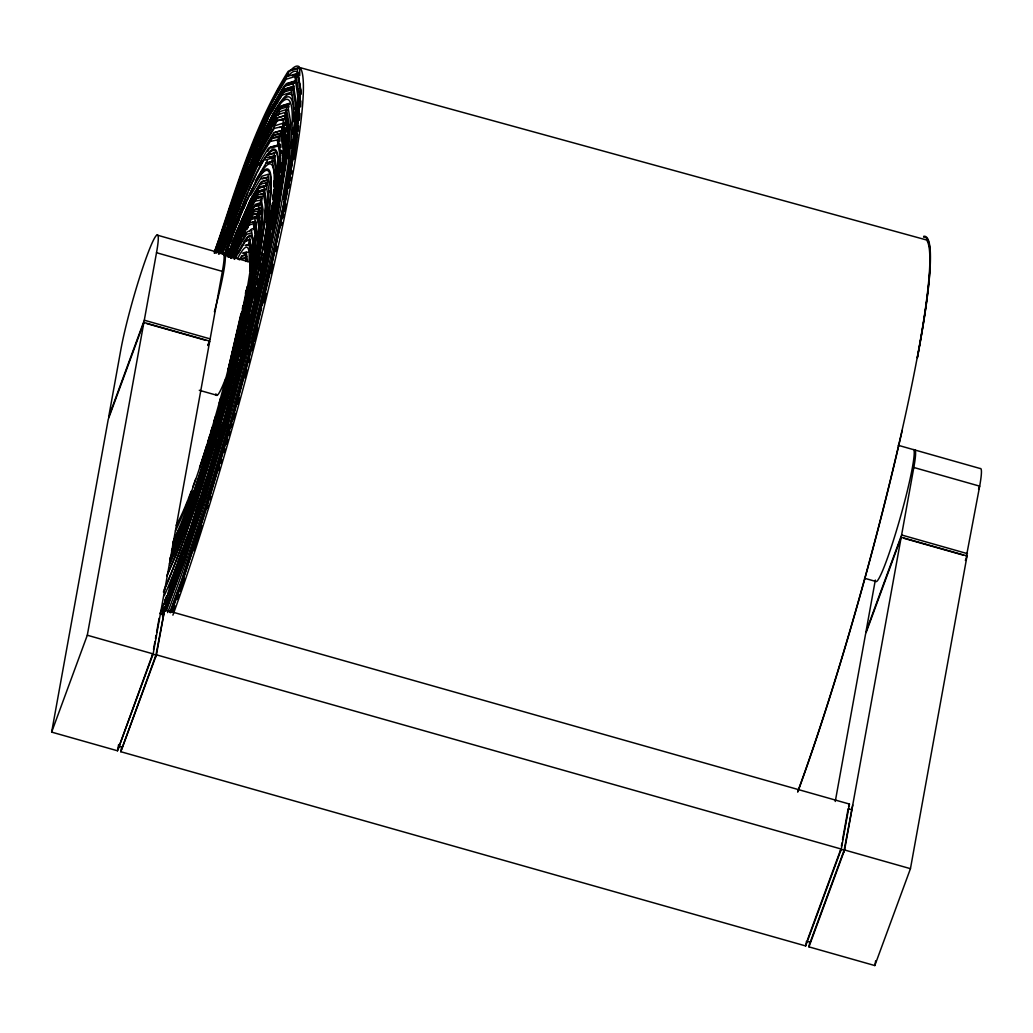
<?xml version="1.0" encoding="UTF-8"?>
<svg xmlns="http://www.w3.org/2000/svg" width="1033" height="1033" viewBox="0 0 1033 1033"><rect width="100%" height="100%" fill="white"/><g stroke="black" fill="none" stroke-linecap="round" stroke-linejoin="round"><path stroke-width="1.5" d="M299.673 86.759L299.699 83.324M299.725 75.667L299.764 69.56M249.934 263.544L250.438 257.359M249.766 266.979L251.316 247.597L249.741 238.3M252.491 243.814L249.663 271.292M255.241 234.995C250.696 295.296 233.535 353.803 218.299 412.064C204.908 457.296 191.828 502.877 172.537 546.018M253.963 255.693L254.609 247.675M254.996 242.858L255.513 236.441M254.208 256.21L254.686 250.193M255.293 242.69L255.655 238.184M254.97 254.015L256.804 229.946L255.035 219.538M258.431 242.135L258.805 237.409M259.386 236.363L259.748 231.818M259.528 241.709L259.787 238.636M260.523 229.429L260.768 226.369M265.688 203.656C262.369 256.894 248.501 308.725 236.273 360.427M264.732 225.168L264.977 222.056M265.726 212.746L265.972 209.647M265.946 222.25L268.038 196.089L265.92 183.551L267.237 183.913M266.798 217.679L268.954 190.873M272.789 199.627L273.177 194.863M273.81 186.908L274.326 180.543M277.954 161.871C273.835 227.725 256.507 291.822 241.386 355.778M279.917 155.57C273.138 245.712 247.481 333.155 224.716 420.237M277.8 186.715L278.432 178.903M278.678 175.778L279.439 166.39M279.685 163.266L280.188 157.016M278.058 187.193L280.705 153.052L278.122 137.815M278.084 188.006L278.329 184.894M279.078 175.558L279.452 170.897M280.085 163.124L280.459 158.449L277.361 140.488L278.019 140.669M279.465 185.178L280.24 175.649M280.485 172.472L281.26 162.943M281.363 179.703L283.985 147.112L281.325 131.475M282.022 179.884L285.276 140.63L282.564 124.593L283.881 124.954M284.863 167.462L287.626 133.063L284.824 116.548L286.154 116.91M287.884 158.72L290.764 122.992L287.845 105.857L289.175 106.218M291.177 147.822L291.784 140.191M292.274 134.058L292.765 127.924M293.256 121.791L293.746 115.657A310.262 29.531 -74.6 0 0 229.132 222.005M292.778 144.581L295.812 106.722L292.739 88.554L294.056 88.915M298.266 96.521C293.036 180.22 271.085 261.711 251.884 343.008M295.903 130.726L293.359 149.553M296.29 126.039L297.039 116.677M297.284 113.553L298.033 104.191M300.603 89.006C295.244 174.809 272.738 258.353 253.046 341.691C228.964 432.904 203.449 523.925 170.936 612.53M297.284 131.527L300.487 91.692L297.246 72.581M298.292 99.891L295.076 77.733L295.735 77.914M274.855 223.451L275.359 220.313M275.876 217.175L276.379 214.038M276.896 210.913L277.399 207.775M277.916 204.637L278.419 201.5M278.936 198.362L279.439 195.224M279.956 192.099L280.459 188.962M280.976 185.824L281.48 182.686M281.983 179.548L282.5 176.411M245.441 293.566L245.944 290.428M247.197 286.477L238.713 328.442L228.448 370.395M248.901 287.6L249.392 284.579M249.883 281.544L253.589 258.818M255.061 251.639L249.934 283.145L231.534 364.714M249.921 285.031L254.467 257.114M251.936 281.789L257.14 249.818L258.909 227.789L257.114 217.227L257.772 217.408M252.633 278.187L257.992 245.247L259.812 222.573L257.966 211.688L259.683 218.092M254.053 273.668L254.57 270.53M264.151 225.349C248.617 324.659 221.139 421.761 189.646 517.081M257.953 265.675L263.57 231.185L266.204 199.692L264.125 187.386M264.848 247.378L271.614 205.812M264.835 249.276L271.008 211.352M268.58 237.964L269.096 234.814M269.613 231.65L270.13 228.5M270.646 225.336L271.163 222.185M271.666 219.022L272.183 215.871M272.699 212.708L273.216 209.544M273.732 206.393L275.785 193.765M269.703 232.348L270.22 229.171M270.736 226.007L271.253 222.831M271.769 219.655L272.286 216.478M272.802 213.302L273.319 210.125M273.835 206.949L274.352 203.772M274.868 200.609L275.385 197.432M278.148 184.817C255.396 324.904 216.775 462.358 167.733 595.447M270.543 232.128L271.046 228.99M271.563 225.865L276.405 196.115M276.909 192.977L277.425 189.852M272.673 220.249L273.19 217.098M273.693 213.947L274.21 210.797M274.726 207.646L275.23 204.508M275.746 201.358L276.263 198.207M272.48 228.125L277.141 199.498M277.657 196.309L278.174 193.132M278.69 189.956L279.207 186.766M272.983 228.745L280.602 181.885L283.197 149.63L280.576 134.148M273.655 227.028L281.841 176.23L284.501 143.148L281.802 127.266L282.461 127.446M274.584 223.774L282.603 174.048M274.83 224.058L275.346 220.894M275.863 217.743L276.366 214.593M281.002 186.198L281.505 183.035M284.617 169.025L276.728 217.434L263.777 279.543M283.83 199.55L293.243 141.134L296.329 102.783L293.204 84.383M288.749 177.87L285.198 198.297M289.253 174.719L289.769 171.581M290.286 168.431L290.789 165.28M291.306 162.129L291.822 158.992M292.339 155.841L292.843 152.69M287.29 188.019L287.807 184.855M288.323 181.692L288.84 178.528M289.356 175.378L289.86 172.214M290.376 169.05L290.893 165.9M291.409 162.736L291.926 159.573M292.442 156.409L292.959 153.258M293.462 150.095L293.979 146.931M294.495 143.768L295.012 140.617M288.13 187.786L297.026 133.089M51.65 732.113L108.245 419.346L143.884 322.464L209.738 341.135L153.142 653.902L117.504 750.784L51.65 732.113L87.301 635.23L143.884 322.464M156.512 252.711A68.707 5.927 -74.2 0 0 146.828 256.158A68.707 5.927 -74.2 0 0 120.861 349.593L108.646 417.1L144.297 320.217L156.512 252.711L222.366 271.395L210.151 338.889L207.917 344.945M117.504 750.784L118.627 744.573M118.395 748.37L152.664 654.07L155.957 655.012L121.687 749.299M162.375 615.836L164.583 609.832L849.449 804.061L841.301 849.061L805.663 945.944L120.796 751.714L121.636 747.066M152.251 656.329L152.664 654.07M153.504 649.408L154.924 641.609M155.479 638.497L156.048 635.385M156.616 632.261L159.147 618.25M155.544 657.259L164.182 612.091M120.796 751.714L156.435 654.832L164.583 609.832M805.663 945.944L806.515 941.192M835.258 801.492L865.551 634.12L901.189 537.237L967.043 555.909L910.447 868.676L874.809 965.558L808.955 946.874L809.807 942.135M875.325 580.068L865.951 631.873L901.602 534.978L913.818 467.484A68.707 5.927 -74.2 0 0 914.347 449.846L980.201 468.53A68.707 5.927 -74.2 0 1 979.671 486.156L966.333 556.684M840.41 851.489L840.823 849.229L844.116 850.172L810.246 942.212L806.954 941.27M841.391 846.117L841.947 843.005M842.515 839.894L848.145 808.736L851.437 809.665M843.703 852.419L852.741 804.991M808.955 946.874L844.594 849.991L901.189 537.237M874.809 965.558L875.661 960.793M290.919 147.435L291.926 142.141M288.93 157.817L289.421 155.363M271.485 238.352L273.99 226.175M240.921 314.032L227.983 369.995M241.696 311.85L228.37 369.556M242.329 308.815L242.962 305.768M238.546 330.289L239.178 327.254M241.722 315.078L242.355 312.043M249.599 286.58C235.395 357.844 216.078 428.049 192.939 496.925M243.646 321.547C249.469 283.546 264.125 244.898 258.818 206.148M244.744 319.326L245.402 316.175M250.012 294.121L251.652 286.244M255.151 295.722L256.765 287.975M257.411 284.876L258.702 278.69M260.316 270.943L261.93 263.208M262.576 260.109L263.867 253.924M256.016 295.167L267.224 241.399L274.274 198.142L276.663 168.353L274.236 154.072M257.127 292.933L258.754 285.082M259.412 281.944L260.729 275.656M262.356 267.805L266.953 245.828M259.812 283.868L256.261 299.454M260.471 280.731L262.756 269.755M263.415 266.617L267.999 244.666M269.626 236.828L270.284 233.69M262.408 272.247L264.048 264.358M265.688 256.481L267.005 250.18M269.639 237.564L270.297 234.414M259.812 287.264L261.091 281.144M263.764 267.599L264.603 264.345M265.236 261.297L266.191 256.726M268.967 242.561L269.626 239.424M260.329 287.084L261.646 280.782M263.286 272.919L263.944 269.768M260.832 286.98L269.716 245.221M261.556 284.01L275.049 219.822L283.068 170.574L285.792 136.666L283.029 120.396M274.701 222.573L261.388 285.857L245.389 352.201M262.266 283.171L264.887 270.607M266.527 262.756L271.124 240.754M271.782 237.616L273.099 231.327M262.214 284.191L262.873 281.041M265.494 268.477L266.152 265.326M266.811 262.188L269.096 251.187M272.712 233.897L274.352 226.033M271.498 264.022L273.125 256.197M274.765 248.372L278.355 231.16M280.963 218.634L284.553 201.422M273.745 254.041L274.391 250.89M276.031 243.039L277.348 236.751M279.969 224.187L280.627 221.036M281.273 217.898L282.59 211.61M287.548 190.911L270.62 270.607M273.706 228.5L274.274 225.969M249.276 321.315L250.386 316.705M229.352 368.445L239.269 327.319L246.874 290.841L251.652 261.504L253.279 241.296L251.639 231.599M241.774 322.309L231.121 366.457L205.399 457.554M244.537 316.731L233.084 364.236L219.732 413.884M232.954 365.308L244.085 319.132M241.012 354.965L242.096 350.471M243.904 342.982L245.363 336.978M243.039 347.165L244.137 342.646M242.548 353.351L246.28 337.856M247.029 334.757L254.505 303.779M255.254 300.68L256.752 294.482M243.53 352.24L247.274 336.706M248.023 333.607L252.517 314.975M253.266 311.876L255.513 302.566M243.723 352.008L245.234 345.758M247.119 337.959L249.379 328.597M250.128 325.472L252.388 316.111M255.396 303.625L257.656 294.263M247.339 338.747L251.071 323.303M254.673 308.957L258.896 290.88M248.114 337.907L250.348 328.675M255.177 308.66L256.662 302.501M257.398 299.428L258.883 293.269M244.989 352.64L262.279 281.041M261.736 284.437C236.195 393.315 206.2 501.392 166.429 606.009M245.777 351.749L263.673 278.251L276.754 215.535L284.966 165.099L287.755 130.352L284.927 113.695L286.244 114.056M246.887 349.58L264.228 277.141L277.425 213.831L285.728 162.904L288.543 127.834L285.689 111.009M253.472 338.747L230.449 424.834M254.221 335.635L258.728 316.95M259.477 313.838L261.736 304.49M262.485 301.378L265.868 287.368M266.617 284.256L271.124 265.571M253.292 340.064L255.564 330.689M256.313 327.564L259.709 313.49M261.594 305.678L262.718 300.99M264.603 293.165L266.876 283.791M268.761 275.966L271.02 266.591M261.594 308.015L253.317 342.31L230.54 427.016L206.548 508.055M262.343 304.903L269.871 273.719M262.782 272.299L263.363 270.039M265.378 262.137L265.959 259.89M267.121 255.371L267.986 251.987M270.581 241.838L271.188 239.514M218.97 412.244L230.992 367.516M232.825 366.379L206.716 458.872L191.066 506.131M224.406 399.719L225.659 395.058M228.59 384.16L229.843 379.498M235.898 361.989C218.622 427.869 199.718 493.477 174.964 556.994M227.415 405.788L228.667 401.166M231.573 390.358L232.812 385.735M233.639 382.649L234.891 378.013M235.718 374.927L236.97 370.305M237.797 367.219L239.036 362.583M233.716 383.385L234.943 378.827M224.2 419.592L241.709 354.487M225.181 418.107L227.66 408.848M228.5 405.775L231.805 393.431M232.645 390.358L242.174 354.9M225.271 420.289L232.761 392.45M233.587 389.364L236.919 376.993M237.745 373.894L241.076 361.524M241.903 358.425L243.155 353.79M225.375 420.418L228.719 407.983M229.558 404.871L232.903 392.437M233.742 389.325L237.086 376.89M237.913 373.778L241.257 361.343M225.93 420.47L227.893 412.658M230.088 405.013L232.038 397.266M240.069 367.89L241.967 360.349M233.251 394.761L234.904 388.615M237.797 377.871L239.449 371.725M245.634 350.058L226.24 422.187L205.425 492.496M246.616 348.96C223.399 437.476 198.026 525.603 165.319 611.149M247.003 348.508L226.95 423.091L205.425 495.801L183.887 561.668M206.058 455.85L210.061 442.318M210.952 439.309L213.172 431.794M214.063 428.785L215.406 424.279M217.188 418.262L218.518 413.755M205.399 462.28L219.977 413.549M205.399 464.166C224.781 400.636 241.89 336.358 254.686 271.163C257.372 247.959 265.365 224.161 260.342 200.789M205.412 483.057L224.355 419.127M205.412 485.42L224.768 419.643M206.535 483.586L223.58 426.487M209.002 477.156L210.37 472.546M217.188 449.523L218.557 444.913M219.461 441.84L221.282 435.694M212.217 466.787L213.134 463.701M219.538 442.085L221.359 435.913M212.63 466.813L213.534 463.752M219.887 442.305L221.708 436.184M223.063 431.587L223.967 428.527M206.083 490.313L226.537 421.257M208.989 482.437L186.921 551.131M209.88 479.402L212.127 471.823M213.03 468.788L225.607 426.319M229.481 426.319L205.438 507.526L181.382 581.101L169.903 612.311M206.548 505.718L211.068 490.455M211.972 487.408L230.036 426.371M214.167 253.02C235.369 191.312 253.111 126.982 288.13 71.367L297.711 68.41L299.686 68.953M214.709 253.279C235.33 193.248 252.698 130.713 286.787 76.636L296.213 73.73L297.53 74.105L292.145 75.758M215.122 252.943L230.475 206.29M216.104 252.284C235.563 195.676 252.22 136.821 284.424 85.868L294.237 83.234L285.095 86.049M216.814 251.858L229.675 212.501M216.594 253.137L229.571 213.276M226.459 224.071L229.933 213.431M218.544 254.208L226.911 228.642M219.254 252.233L228.642 223.515M219.719 253.924C235.511 208.821 249.366 162.065 275.32 121.545L284.411 118.666M221.152 253.162L227.815 232.128M221.372 253.447C236.467 210.848 249.624 166.623 274.287 128.363L283.494 126.297L279.556 127.511M221.94 253.279C236.518 212.979 249.069 171.039 273.241 135.181L281.609 132.999L273.913 135.362M222.198 253.459L242.768 196.696L258.302 161.083L270.233 141.456L279.052 139.507M222.289 254.247C237.061 212.798 249.883 169.761 273.926 132.534L282.371 130.313L274.584 132.715M206.058 455.385L192.073 498.306L179.665 532.047M169.464 563.682L176.927 546.599L190.666 509.256L206.213 462.28M204.766 467.665L206.226 463.184M206.071 480.874L186.624 540.556L169.102 588.164M187.877 538.451L206.071 482.76M206.071 483.237L186.108 544.468L168.121 593.368M186.87 543.862L206.071 485.123M189.594 537.263L196.941 514.796M187.528 544.042L196.399 516.939M187.735 544.856L196.735 517.326M185.759 552.461L206.742 488.131M184.597 556.193L206.742 489.087M184.959 558.724L206.083 494.097M206.096 507.242L182.04 581.282L170.561 612.492M206.096 509.579L181.64 584.394L171.633 611.588M199.692 480.41L177.702 542.441L170.058 559.976M245.944 165.848L247.52 161.316M200.157 479.105L201.964 473.876M229.416 209.208L253.369 144.078M214.774 250.916L225.84 220.804M230.127 211.778L253.718 147.977M228.409 216.982L249.986 158.346L269.729 113.617L284.075 90L293.772 87.405L284.734 90.181L279.956 98.058M244.989 172.343L246.642 167.875M228.216 218.531L251.032 156.461M227.157 231.947L246.952 178.167L263.944 139.21L276.999 117.736L285.87 115.399L277.657 117.917L272.764 125.974M229.468 227.647L231.121 223.167M236.622 208.227L239.359 200.764M243.762 188.807L247.61 178.347M226.55 236.647L245.777 184.403L262.292 146.57L274.959 125.703L282.939 123.25M231.418 228.952L235.24 218.57M238.52 209.66L240.16 205.218M241.787 200.764L245.066 191.867M224.174 249.766L241.787 201.887L256.92 167.217L268.541 148.106L276.728 145.511M227.17 256.868L235.924 233.071L250.115 200.479L260.045 184.132L267.612 182.57L265.107 183.345M228.022 254.983L237.177 230.127M227.867 256.365L238.223 228.228L251.316 198.207L261.375 181.653L267.702 179.703M228.37 255.564L231.663 246.642M232.748 243.659L249.276 204.16M228.487 256.791L236.002 236.363L248.449 207.827L258.005 192.099L264.68 190.434L258.663 192.28M228.964 256.042L249.379 206.781L259.012 190.95L265.055 189.091M228.99 256.997L235.227 239.914M229.145 256.972L236.118 238.003M230.165 254.751L235.02 241.567M229.959 256.391L244.744 221.127L253.614 206.523L259.864 204.986M230.243 257.062L245.066 221.488M230.888 257.876L244.292 226.214L252.917 212.023L259.67 210.706M231.056 258.405L245.505 223.941L254.26 209.544L259.761 207.853M232.567 256.249L234.22 251.742M208.072 345.681L209.738 341.135M192.99 491.269L181.421 522.698L172.731 542.622M193.236 494.575L181.292 527.037L174.241 543.203M180.71 530.149L192.383 498.435M181.434 534.242L183.59 528.354M189 513.659L190.627 509.243M177.805 550.666L191.479 513.53M177.676 562.701L182.596 549.336M184.778 543.397L186.418 538.955M171.129 581.075L187.98 535.262L206.071 479.932L224.148 418.869L240.999 356.23L255.461 296.277L266.553 243.104L273.513 200.337L275.876 170.884L273.474 156.745L274.804 157.106M170.742 583.154L187.786 536.824M160.89 611.149L159.999 613.576L163.291 614.506M170.497 585.827L187.373 539.949M169.322 592.064L186.327 545.334M177.069 571.985L178.735 567.453M184.3 552.332L185.966 547.8M170.174 591.212L171.258 588.268M172.885 583.839L174.512 579.423M177.224 572.05L178.851 567.634M180.478 563.205L182.105 558.788M184.274 552.887L185.901 548.471M170.148 592.813L171.801 588.319M172.911 585.324L175.106 579.332M177.314 573.341L182.273 559.86M184.481 553.882L186.676 547.89M186.921 548.743L168.469 598.92L162.116 613.46M165.19 608.954L186.728 550.305M168.237 601.568L186.521 551.867M167.488 604.111L169.154 599.579M171.388 593.523L176.398 579.9M178.619 573.844L182.518 563.243M165.99 610.322L184.403 560.209M166.171 610.865L183.693 563.243L205.425 496.744L227.157 423.349L247.404 348.069L264.784 276.018L278.109 212.114L286.477 160.709L289.317 125.316L286.438 108.336M170.148 612.634L181.175 582.664L205.438 508.468L229.688 426.577L252.272 342.569L271.666 262.175L286.541 190.873L295.877 133.515L299.041 94.016L295.825 75.06M171.246 610.103L180.504 584.949M848.558 806.476L849.449 804.061M807.509 939.759L840.823 849.229M978.548 489.19L979.671 486.156L913.818 467.484M965.377 560.454L967.043 555.909M176.578 534.887L178.464 530.523M254.002 142.631L273.022 99.026L288.117 74.182M251.923 148.029L271.266 103.7L286.115 79.27L295.451 76.403L297.439 76.946M254.983 145.072L270.827 108.749M252.246 151.916L254.777 146.131M256.029 143.238L257.927 138.9M259.193 136.007L261.091 131.669M262.343 128.776L266.14 120.099M267.392 117.207L269.923 111.422M257.127 141.276L259.025 136.898M249.599 160.412L267.973 118.304L282.074 95.101L290.944 92.363M251.884 155.609L253.769 151.309M255.022 148.442L256.894 144.142M258.147 141.276L268.154 118.317M246.68 175.907L263.841 136.588L277.012 114.908L285.302 112.352M248.863 175.468L255.797 159.599M257.049 156.706L258.934 152.38M260.2 149.501L262.085 145.162M245.699 190.395L257.824 162.633M259.089 159.715L261.013 155.324M260.29 157.481L261.581 154.537M236.777 232.205L249.56 202.933L259.36 186.792L266.85 185.256M238.52 232.27L248.488 209.441M233.974 243.452L247.339 212.733L257.992 194.94L263.932 193.106M235.653 240.108L238.184 234.297M239.462 231.392L241.36 227.028M242.626 224.122L246.435 215.406M246.706 214.683L248.553 210.461M234.491 246.319L240.263 233.084M241.554 230.139L243.478 225.723M235.511 244.485L237.37 240.25M238.597 237.422L240.444 233.174M241.683 230.346L243.53 226.111M244.769 223.283L255.616 204.237L261.272 202.494M232.67 254.028L243.749 228.655L252.246 214.67L258.25 213.211M231.237 258.005L241.98 233.381L250.231 219.809L255.422 218.208L257.398 218.751M234.568 251.393L235.795 248.579M238.249 242.936L240.095 238.713M232.283 257.953L240.87 238.274L250.206 222.637L255.977 221.243L252.142 222.431M232.748 257.411L242.084 236.015M239.63 243.323L241.502 239.049M233.858 257.32L239.488 244.408L247.171 231.754L252.013 230.269M234.013 258.147L238.933 246.861L246.5 234.414L251.251 232.942M234.259 259.348L238.107 250.528M235.033 258.754L244.808 241.051L249.366 239.643M174.409 543.41L177.456 536.437M178.67 533.648L180.491 529.464M171.504 550.744L181.511 527.631M172.679 548.562L180.091 531.569M169.774 558.776L179.535 536.385L192.332 501.612L206.058 459.633L232.567 365.747L243.53 320.256L251.949 279.904L257.243 247.442L259.038 225.091L257.217 214.36M171.672 554.928L179.949 535.946M170.471 558.349L179.148 538.464M176.785 544.895L178.063 541.976M173.609 552.849L174.848 550.008M176.708 545.747L177.947 542.906M169.606 564.547L176.527 548.678L190.459 510.819L205.399 465.108L220.339 414.659L234.259 362.906L246.203 313.386L255.371 269.445L261.117 234.117L263.079 209.776L261.091 198.104L262.408 198.465M166.765 575.781L176.217 554.05M167.63 574.245L177.263 552.164M161.484 609.754L168.973 592.503M164.273 603.879L168.779 593.549M162.181 611.549L164.053 607.262M165.926 602.962L167.798 598.662M162.297 614.222L168.069 600.999M162.697 614.493L167.682 603.078M162.646 614.7L168.095 602.652M276.921 91.588L279.336 87.611M284.165 79.67L285.767 77.023M287.381 74.376L289.795 70.412L299.402 67.442M271.64 107.419L285.431 84.732L295.27 82.085L286.089 84.913M271.756 107.716L286.425 83.596L295.645 80.755M270.556 109.976L276.211 100.666M277.825 98.006L279.439 95.346M281.053 92.699L284.282 87.379M277.98 98.264L279.594 95.591M282.035 91.588L284.462 87.585M268.515 115.877L285.069 88.864L294.147 86.075M271.188 112.494L275.165 105.934M276.767 103.313L278.355 100.679M284.127 91.679L285.741 89.045L293.295 86.72M266.152 129.435L279.698 107.148L288.891 104.707M264.952 131.695L280.692 106.012L289.266 103.377M267.612 128.312L270 124.373M271.602 121.752L273.19 119.131M274.778 116.509L276.379 113.888M277.967 111.267L279.569 108.633M264.396 134.135L277.696 112.248L286.064 109.666L288.039 110.221M278.962 110.144L281.363 106.192M278.006 115.528L279.672 112.791M265.416 138.06L271.137 128.66M266.475 137.854L268.089 135.207M275.359 123.237L276.973 120.577L285.767 118.253M263.777 143.071L265.378 140.423M274.223 125.871L276.637 121.907M262.227 153.052L263.867 150.34M265.52 147.629L273.758 134.07M270.646 140.733L273.086 136.705M259.348 164.983L261.853 160.864M267.689 151.257L270.194 147.138L278.2 145.059M265.881 163.188L267.47 160.593M255.203 181.059L266.127 163.072L273.009 160.954M250.554 195.392L262.072 176.165L268.567 174.164M248.617 203.979L258.689 187.36M260.368 184.597L262.033 181.847L265.83 180.672M250.089 202.817L259.025 188.122L263.622 186.702M249.909 206.703L251.497 204.082M253.085 201.461L254.686 198.84M256.274 196.218L257.876 193.597M250.051 206.962L251.652 204.327M246.409 213.779L255.655 198.556L262.369 196.425M247.83 212.695L249.379 210.151M250.916 207.62L252.465 205.076M254.002 202.545L255.538 200.002M245.854 216.22L254.97 201.215L262.033 199.808M256.287 198.995L257.863 196.412M245.686 220.081L254.622 205.373L260.897 203.824M247.972 217.589L250.399 213.586M246.964 222.818L248.553 220.197M250.942 216.271L254.919 209.725L260.419 208.033M245.944 226.304L252.904 214.851L256.907 213.624M243.853 231.289L247.197 225.775M248.876 223.025L252.22 217.511L257.488 215.884M242.742 236.195L245.183 232.18M246.81 229.507L248.436 226.834M238.21 253.162L245.467 241.231L250.025 239.824M239.269 259.89L241.735 255.835L246.525 254.751L242.393 256.016L240.754 258.715M287.084 83.776L294.767 81.4M282.745 92.466L291.693 89.703L293.682 90.245M282.784 105.753L289.924 103.558M281.777 106.89L287.471 105.134M278.368 109.601L286.812 107.006L288.788 107.548M282.035 120.241L284.734 119.415L283.416 119.053M272.57 137.841L280.188 135.491M270.917 138.809L279.814 136.834M271.317 148.016L277.167 146.208L275.85 145.847M267.495 154.924L274.61 152.729M268.167 155.105L275.269 152.91M266.824 157.571L275.178 155.776L269.548 157.507M265.481 160.05L272.441 157.907L274.416 158.449M266.785 163.253L273.668 161.135M260.742 178.644L268.464 177.03M262.059 179.006L265.907 177.818M258.366 187.941L265.158 186.224M259.67 191.131L265.713 189.271M260.135 194.656L264.59 193.287M256.649 197.406L263.828 195.973M256.313 198.736L262.137 196.941L261.465 196.761M255.28 205.554L259.49 204.263M254.273 206.703L258.47 205.412M254.195 217.292L258.16 216.065M248.876 225.117L253.911 223.567L255.887 224.109M245.105 245.389L249.547 244.02M245.764 245.583L250.206 244.201M242.406 253.175L246.616 251.884M243.723 253.55L247.933 252.246M241.709 258.676L246.422 257.604M242.368 258.857L245.079 258.018M282.086 128.789L282.745 128.97M277.645 142.012L278.303 142.192M277.929 143.535L278.587 143.716M267.327 181.046L267.986 181.227M264.203 194.63L263.544 194.449L265.571 206.368M259.386 209.183L260.045 209.363M256.261 222.766L254.944 222.405L256.688 232.657M253.808 226.421L254.467 226.601M249.65 241.167L248.992 240.986L250.541 250.128M246.81 256.261L245.48 255.9L246.422 261.414M157.055 235.085L222.896 253.756A68.707 5.927 -74.2 0 1 222.366 271.395M898.168 445.288L912.991 449.497A68.707 5.927 -74.2 0 1 901.641 512.691A68.707 5.927 -74.2 0 1 876.358 581.605L864.505 578.248M250.735 262.369L224.058 254.802A68.707 5.927 -74.2 0 1 214.412 311.746M144.297 320.217L210.151 338.889M901.602 534.978L967.456 553.662M146.699 323.574L205.967 340.374M904.004 538.335L963.273 555.147M199.279 390.28L217.059 395.316M87.301 635.23L153.142 653.902M156.435 654.832L841.301 849.061M844.594 849.991L910.447 868.676M118.795 746.11L122.088 747.053M298.666 77.294L299.183 80.303M297.336 69.74L301.145 91.872A336.603 32.036 -74.6 0 1 301.119 94.3M296.536 82.601L297.065 85.739M297.594 88.877L298.137 92.002M291.319 91.033L294.379 109.046M284.604 122.23L285.108 125.187M285.612 128.144L286.115 131.101M284.979 127.976L285.728 132.392M286.218 135.336L286.722 138.28M283.016 130.558L283.546 133.799M284.088 136.873L284.617 140.152M281.983 131.656L282.513 134.781M283.042 137.905L283.584 141.03M284.114 144.168L284.643 147.293M279.439 138.177L279.956 141.224M280.472 144.271L280.989 147.319M281.505 150.366L282.022 153.413M280.072 152.742L280.576 155.751M272.066 159.25L274.429 173.221M268.18 175.507L270.388 188.535M266.772 178.012L269.213 192.164M263.647 191.583L265.972 205.051M260.316 210.952L260.845 214.102M254.673 227.97L253.524 224.91L255.771 237.874M255.164 230.85L255.655 233.729M249.909 242.69L250.425 245.738M249.263 242.51L250.799 251.561M249.173 245.363L250.425 252.788M246.241 253.227L247.675 261.646M245.389 258.767L245.841 261.465M172.898 615.164A342.143 32.565 -74.6 0 0 271.614 275.475A342.143 32.565 -74.6 0 0 300.061 67.623L926.536 239.979A342.143 32.565 -74.6 0 1 917.007 358.671A340.167 32.372 -74.6 0 1 901.938 430.903A342.143 32.565 -74.6 0 1 797.863 791.265M290.454 70.593A342.143 32.565 -74.6 0 1 299.079 66.667M251.445 237.332A165.19 15.727 -74.6 0 1 252.853 242.406M252.891 251.665A165.19 15.727 -74.6 0 1 252.581 256.042M210.293 440.097A165.19 15.727 -74.6 0 1 208.937 444.539M204.198 459.788A165.19 15.727 -74.6 0 1 202.675 464.54M185.54 513.737A165.19 15.727 -74.6 0 1 184.016 517.649M246.797 238.752A165.19 15.727 -74.6 0 1 250.567 236.66M252.297 236.802A166.584 15.857 -74.6 0 1 253.02 239.372M239.695 249.676A166.584 15.857 -74.6 0 1 242.445 244.434M244.15 241.567A166.584 15.857 -74.6 0 1 251.82 235.989M249.495 230.966A173.57 16.515 -74.6 0 1 255.9 235.382M300.9 100.989A336.603 32.036 -74.6 0 1 300.526 106.967M299.996 113.449A336.603 32.036 -74.6 0 1 299.286 120.422M298.666 125.949A336.603 32.036 -74.6 0 1 297.943 131.708M297.594 134.367A336.603 32.036 -74.6 0 1 293.85 159.379M291.939 170.729A336.603 32.036 -74.6 0 1 291.358 174.073M290.751 177.444A336.603 32.036 -74.6 0 1 290.131 180.865M289.498 184.313A336.603 32.036 -74.6 0 1 288.853 187.786M285.728 204.056A336.603 32.036 -74.6 0 1 284.217 211.597M283.597 214.657A336.603 32.036 -74.6 0 1 282.965 217.756M281.996 222.444A336.603 32.036 -74.6 0 1 281.338 225.594M276.844 246.564A336.603 32.036 -74.6 0 1 275.759 251.497M272.867 264.383A336.603 32.036 -74.6 0 1 270.814 273.358M266.127 293.32A336.603 32.036 -74.6 0 1 263.867 302.721M257.617 328.132A336.603 32.036 -74.6 0 1 254.389 340.903M253.589 344.002A336.603 32.036 -74.6 0 1 252.039 350.071M249.663 359.239A336.603 32.036 -74.6 0 1 248.863 362.312M246.822 370.021A336.603 32.036 -74.6 0 1 244.769 377.768M239.32 397.95A336.603 32.036 -74.6 0 1 237.629 404.148M235.059 413.42A336.603 32.036 -74.6 0 1 233.355 419.566M232.063 424.15A336.603 32.036 -74.6 0 1 231.198 427.197M229.881 431.846A336.603 32.036 -74.6 0 1 229.003 434.958M227.673 439.619A336.603 32.036 -74.6 0 1 226.33 444.28M224.987 448.955A336.603 32.036 -74.6 0 1 224.084 452.067M221.824 459.827A336.603 32.036 -74.6 0 1 220.907 462.926M219.538 467.562A336.603 32.036 -74.6 0 1 218.622 470.648M210.848 496.486A336.603 32.036 -74.6 0 1 209.931 499.456M208.111 505.369A336.603 32.036 -74.6 0 1 207.207 508.301M201.732 525.758A336.603 32.036 -74.6 0 1 193.662 550.783M184.236 578.932A336.603 32.036 -74.6 0 1 180 591.212M178.838 594.491A336.603 32.036 -74.6 0 1 177.121 599.372M174.835 605.777A336.603 32.036 -74.6 0 1 172.563 612.053M288.439 75.68A336.603 32.036 -74.6 0 1 297.904 72.762M220.52 398.402A140.062 13.326 -74.6 0 1 219.241 403.012M215.368 416.699A140.062 13.326 -74.6 0 1 214.051 421.257M212.269 427.3A140.062 13.326 -74.6 0 1 210.926 431.794M210.035 434.764A140.062 13.326 -74.6 0 1 207.801 442.047M206.871 445.029A140.062 13.326 -74.6 0 1 199.563 467.626M195.547 479.286A140.062 13.326 -74.6 0 1 192.848 486.827M191.26 491.127A140.062 13.326 -74.6 0 1 188.2 499.133M187.696 500.385A140.062 13.326 -74.6 0 1 176.165 525.306M225.194 255.706A234.982 22.364 -74.6 0 1 263.299 247.145A234.982 22.364 -74.6 0 1 163.395 591.986M923.528 237.138A343.524 32.694 -74.6 0 1 917.343 357.818L917.524 356.966A343.524 32.694 -74.6 0 0 923.696 236.299M242.523 205.373A255.913 24.353 -74.6 0 1 278.497 164.763M278.484 165.964A255.913 24.353 -74.6 0 1 278.432 168.508M277.954 177.237A255.913 24.353 -74.6 0 1 277.683 180.491M276.547 191.195A255.913 24.353 -74.6 0 1 276.069 195.043M206.238 484.051A255.913 24.353 -74.6 0 1 204.766 488.764M166.829 596.261A255.913 24.353 -74.6 0 1 164.893 600.883M224.251 255.228A255.913 24.353 -74.6 0 1 242.019 206.652M237.422 258.792A154.02 14.656 -74.6 0 1 249.147 260.29M236.609 334.188A154.02 14.656 -74.6 0 1 175.468 530.936M287.406 175.584A310.262 29.531 -74.6 0 1 286.89 178.748M286.361 181.963A310.262 29.531 -74.6 0 1 285.805 185.217M285.237 188.535A310.262 29.531 -74.6 0 1 284.643 191.88M284.036 195.276A310.262 29.531 -74.6 0 1 283.416 198.71M249.508 349.671A310.262 29.531 -74.6 0 1 248.346 354.203M228.848 426.293A310.262 29.531 -74.6 0 1 227.531 430.929M257.14 172.485A254.518 24.224 -74.6 0 1 278.084 168.456M277.864 173.893A254.518 24.224 -74.6 0 1 277.438 180.026M276.792 186.818A254.518 24.224 -74.6 0 1 275.927 194.204M224.781 421.115A254.518 24.224 -74.6 0 1 223.464 425.751M206.238 483.612A254.518 24.224 -74.6 0 1 202.713 494.807M186.508 543.539A254.518 24.224 -74.6 0 1 184.791 548.446M179.109 564.186A254.518 24.224 -74.6 0 1 177.444 568.679M169.619 588.887A254.518 24.224 -74.6 0 1 168.237 592.271M166.881 595.576A254.518 24.224 -74.6 0 1 164.867 600.354M225.091 253.253A254.518 24.224 -74.6 0 1 247.804 193.029M249.121 189.93A254.518 24.224 -74.6 0 1 256.558 173.634M218.944 251.032A307.498 29.26 -74.6 0 1 288.31 162.336A307.498 29.26 -74.6 0 1 167.617 612.608M225.646 254.944A233.574 22.235 -74.6 0 1 263.002 247.765A233.574 22.235 -74.6 0 1 164.247 589.469M254.363 184.726A240.56 22.894 -74.6 0 1 274.016 185.088M273.732 189.53A240.56 22.894 -74.6 0 1 272.996 197.819M272.376 203.281A240.56 22.894 -74.6 0 1 271.899 207.091M271.356 211.21A240.56 22.894 -74.6 0 1 270.943 214.076M270.517 217.007A240.56 22.894 -74.6 0 1 270.065 220.029M269.574 223.128A240.56 22.894 -74.6 0 1 269.071 226.304M268.541 229.546A240.56 22.894 -74.6 0 1 267.973 232.851M267.392 236.221A240.56 22.894 -74.6 0 1 266.785 239.643M266.152 243.117A240.56 22.894 -74.6 0 1 265.507 246.642M261.401 267.612A240.56 22.894 -74.6 0 1 260.755 270.711M255.939 293.204A240.56 22.894 -74.6 0 1 254.454 299.802M228.952 401.23A240.56 22.894 -74.6 0 1 227.66 405.904M222.457 424.408A240.56 22.894 -74.6 0 1 219.358 435.19M217.576 441.336A240.56 22.894 -74.6 0 1 216.22 445.933M206.226 478.886A240.56 22.894 -74.6 0 1 202.713 490.068M199.679 499.52A240.56 22.894 -74.6 0 1 196.154 510.302M188.69 532.369A240.56 22.894 -74.6 0 1 180.336 555.715M179.251 558.646A240.56 22.894 -74.6 0 1 173.467 573.741M172.963 575.019A240.56 22.894 -74.6 0 1 164.337 595.628M226.33 254.622A240.56 22.894 -74.6 0 1 228.009 249.857M230.798 242.109A240.56 22.894 -74.6 0 1 231.896 239.075M237.81 223.36A240.56 22.894 -74.6 0 1 239.359 219.383M243.775 208.382A240.56 22.894 -74.6 0 1 245.777 203.617M247.081 200.57A240.56 22.894 -74.6 0 1 248.992 196.205M250.231 193.429A240.56 22.894 -74.6 0 1 252.646 188.264M220.21 249.65A313.038 29.789 -74.6 0 1 223.67 239.204M227.583 227.634A313.038 29.789 -74.6 0 1 229.985 220.636M230.553 219.009A313.038 29.789 -74.6 0 1 232.244 214.154M237.835 198.401A313.038 29.789 -74.6 0 1 242.781 184.907M244.937 179.161A313.038 29.789 -74.6 0 1 246.538 174.977M249.147 168.211A313.038 29.789 -74.6 0 1 250.683 164.299M255.228 153.026A313.038 29.789 -74.6 0 1 257.204 148.248M258.508 145.162A313.038 29.789 -74.6 0 1 260.432 140.695M261.698 137.802A313.038 29.789 -74.6 0 1 263.557 133.644M264.771 130.984A313.038 29.789 -74.6 0 1 266.553 127.175M267.702 124.748A313.038 29.789 -74.6 0 1 292.171 95.565M902.209 430.348A343.524 32.694 -74.6 0 1 797.708 792.169M225.633 378.504A68.707 5.927 -74.2 0 1 215.884 393.805"/></g></svg>
